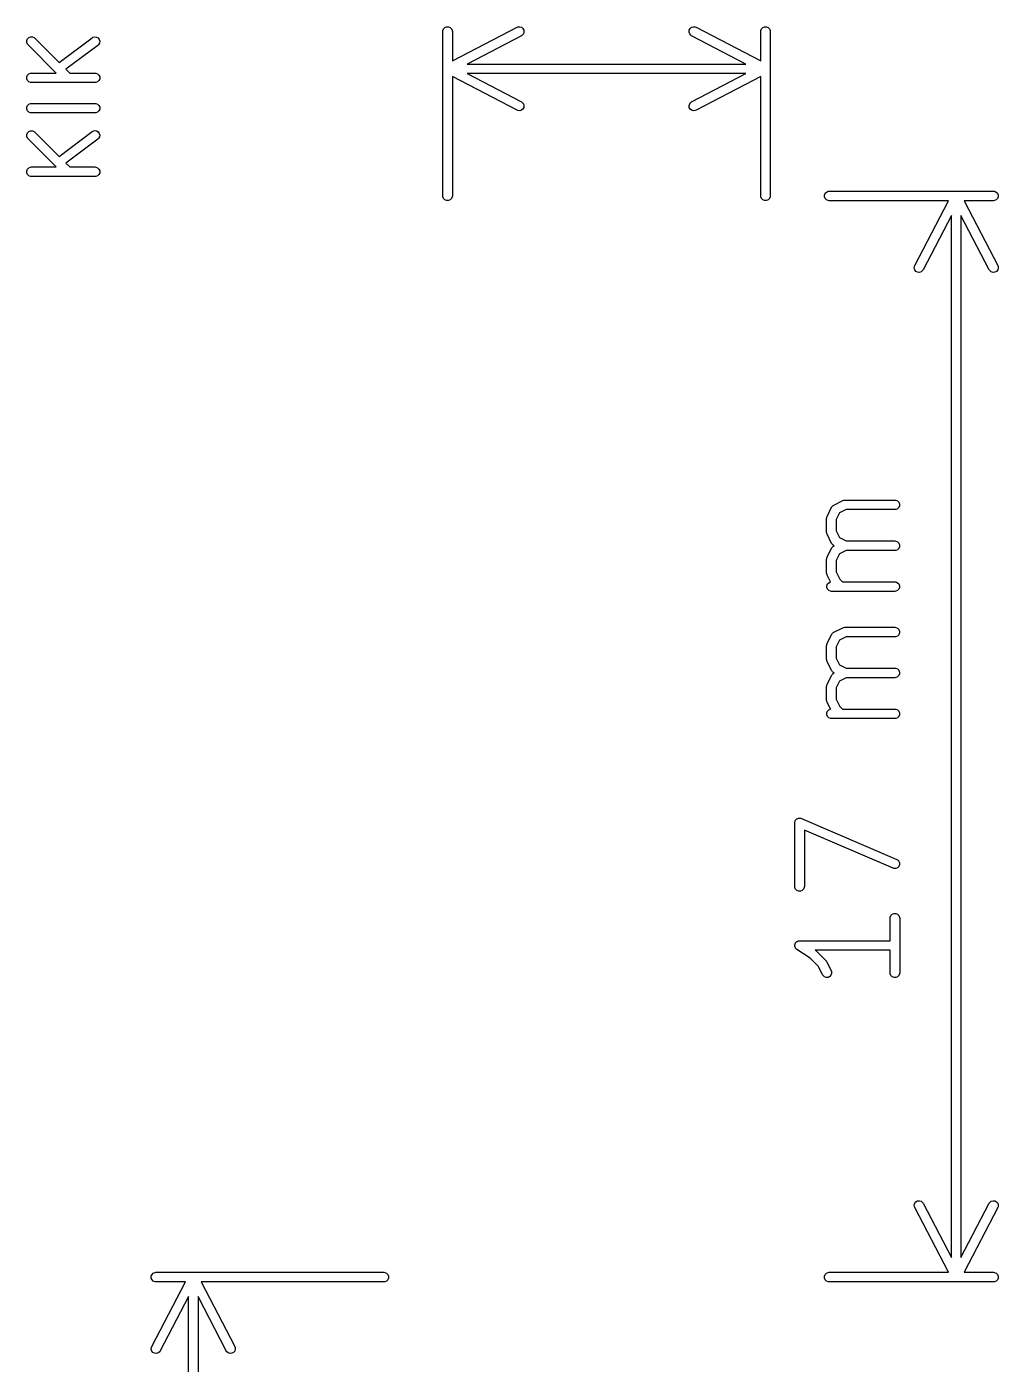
# Model space of a CAD drawing. Header units: inches. Extents: x 1.65 to 4.85, y -4.53 to -1.63.
# Drawn here: x 1.649 to 2.25, y -3.558 to -2.73 of the extents above; entities that cross this region are included whole.
import ezdxf

# ---------------------------------------------------------------- set-up
doc = ezdxf.new("R2010")
doc.units = ezdxf.units.IN
doc.header["$MEASUREMENT"] = 0
doc.layers.add('BLACK', color=250, linetype='CONTINUOUS')

msp = doc.modelspace()

# ---------------------------------------------------------------- linework, layer by layer
at = {"layer": 'BLACK', "linetype": 'CONTINUOUS'}
for p, q in [((1.9065, -2.73282), (1.90655, -2.73224)), ((1.90655, -2.73224), (1.90699, -2.73118)), ((1.90699, -2.73118), (1.90781, -2.73036)), ((1.90781, -2.73036), (1.90887, -2.72992)), ((1.90887, -2.72992), (1.91002, -2.72992)), ((1.91002, -2.72992), (1.91109, -2.73036)), ((1.91109, -2.73036), (1.9119, -2.73118)), ((1.9119, -2.73118), (1.91234, -2.73224)), ((1.91234, -2.73224), (1.9124, -2.73282)), ((1.9124, -2.75104), (1.95244, -2.7302)), ((1.95244, -2.7302), (1.95297, -2.72998)), ((1.95297, -2.72998), (1.95412, -2.72988)), ((1.95412, -2.72988), (1.95522, -2.73023)), ((1.95522, -2.73023), (1.9561, -2.73097)), ((1.9561, -2.73097), (1.95663, -2.73199)), ((1.95663, -2.73199), (1.95673, -2.73314)), ((2.05901, -2.73314), (2.05911, -2.73199)), ((2.05911, -2.73199), (2.05965, -2.73097)), ((2.05965, -2.73097), (2.06053, -2.73023)), ((2.06053, -2.73023), (2.06163, -2.72988)), ((2.06163, -2.72988), (2.06277, -2.72998)), ((2.06277, -2.72998), (2.06331, -2.7302)), ((2.06331, -2.7302), (2.10335, -2.75104)), ((2.10335, -2.73282), (2.1034, -2.73224)), ((2.1034, -2.73224), (2.10384, -2.73118)), ((2.10384, -2.73118), (2.10466, -2.73036)), ((2.10466, -2.73036), (2.10572, -2.72992)), ((2.10572, -2.72992), (2.10688, -2.72992)), ((2.10688, -2.72992), (2.10794, -2.73036)), ((2.10794, -2.73036), (2.10875, -2.73118)), ((2.10875, -2.73118), (2.1092, -2.73224)), ((2.1092, -2.73224), (2.10925, -2.73282)), ((1.64887, -2.73846), (1.64931, -2.73739)), ((1.64887, -2.73961), (1.64887, -2.73846)), ((1.64931, -2.74067), (1.64887, -2.73961)), ((1.64931, -2.73739), (1.65012, -2.73658)), ((1.64968, -2.74112), (1.64931, -2.74067)), ((1.65012, -2.73658), (1.65119, -2.73614)), ((1.65119, -2.73614), (1.65234, -2.73614)), ((1.65234, -2.73614), (1.65341, -2.73658)), ((1.65341, -2.73658), (1.65385, -2.73694)), ((1.65385, -2.73694), (1.66891, -2.75201)), ((1.66891, -2.75201), (1.68936, -2.73667)), ((1.68936, -2.73667), (1.68986, -2.73637)), ((1.68986, -2.73637), (1.69097, -2.73608)), ((1.69097, -2.73608), (1.69211, -2.73625)), ((1.69211, -2.73625), (1.69311, -2.73683)), ((1.69311, -2.73683), (1.6938, -2.73776)), ((1.69392, -2.74001), (1.69333, -2.741)), ((1.6938, -2.73776), (1.69408, -2.73887)), ((1.69408, -2.73887), (1.69392, -2.74001)), ((1.9065, -2.83465), (1.9065, -2.73282)), ((1.9124, -2.73282), (1.9124, -2.75104)), ((1.95516, -2.73544), (1.92152, -2.75295)), ((1.95565, -2.73512), (1.95516, -2.73544)), ((1.95639, -2.73424), (1.95565, -2.73512)), ((1.95673, -2.73314), (1.95639, -2.73424)), ((2.05936, -2.73424), (2.05901, -2.73314)), ((2.0601, -2.73512), (2.05936, -2.73424)), ((2.06059, -2.73544), (2.0601, -2.73512)), ((2.09423, -2.75295), (2.06059, -2.73544)), ((2.10335, -2.75104), (2.10335, -2.73282)), ((2.10925, -2.73282), (2.10925, -2.83465)), ((1.66713, -2.75858), (1.64968, -2.74112)), ((1.69291, -2.74139), (1.67313, -2.75622)), ((1.69333, -2.741), (1.69291, -2.74139)), ((1.67313, -2.75622), (1.67548, -2.75858)), ((1.92152, -2.75295), (2.09423, -2.75295)), ((1.64887, -2.76095), (1.64931, -2.75989)), ((1.64887, -2.76211), (1.64887, -2.76095)), ((1.64931, -2.76317), (1.64887, -2.76211)), ((1.64931, -2.75989), (1.65012, -2.75907)), ((1.65012, -2.76398), (1.64931, -2.76317)), ((1.65012, -2.75907), (1.65119, -2.75863)), ((1.65119, -2.76443), (1.65012, -2.76398)), ((1.65119, -2.75863), (1.65176, -2.75858)), ((1.65176, -2.76448), (1.65119, -2.76443)), ((1.65176, -2.75858), (1.66713, -2.75858)), ((1.69113, -2.76448), (1.65176, -2.76448)), ((1.67548, -2.75858), (1.69113, -2.75858)), ((1.69113, -2.75858), (1.69171, -2.75863)), ((1.69171, -2.76443), (1.69113, -2.76448)), ((1.69171, -2.75863), (1.69278, -2.75907)), ((1.69278, -2.76398), (1.69171, -2.76443)), ((1.69278, -2.75907), (1.69359, -2.75989)), ((1.69359, -2.76317), (1.69278, -2.76398)), ((1.69359, -2.75989), (1.69403, -2.76095)), ((1.69403, -2.76211), (1.69359, -2.76317)), ((1.69403, -2.76095), (1.69403, -2.76211)), ((1.95244, -2.78161), (1.9124, -2.76077)), ((1.9124, -2.76077), (1.9124, -2.83465)), ((2.09423, -2.75886), (1.92152, -2.75886)), ((1.92152, -2.75886), (1.95516, -2.77637)), ((2.06059, -2.77637), (2.09423, -2.75886)), ((2.10335, -2.76077), (2.06331, -2.78161)), ((2.10335, -2.83465), (2.10335, -2.76077)), ((1.64887, -2.7797), (1.64931, -2.77864)), ((1.64887, -2.78085), (1.64887, -2.7797)), ((1.64931, -2.78192), (1.64887, -2.78085)), ((1.64931, -2.77864), (1.65012, -2.77782)), ((1.65012, -2.78273), (1.64931, -2.78192)), ((1.65012, -2.77782), (1.65119, -2.77738)), ((1.65119, -2.77738), (1.65176, -2.77732)), ((1.65176, -2.77732), (1.69113, -2.77732)), ((1.69113, -2.77732), (1.69171, -2.77738)), ((1.69171, -2.77738), (1.69278, -2.77782)), ((1.69278, -2.77782), (1.69359, -2.77864)), ((1.69359, -2.78192), (1.69278, -2.78273)), ((1.69359, -2.77864), (1.69403, -2.7797)), ((1.69403, -2.78085), (1.69359, -2.78192)), ((1.69403, -2.7797), (1.69403, -2.78085)), ((1.95297, -2.78183), (1.95244, -2.78161)), ((1.95412, -2.78193), (1.95297, -2.78183)), ((1.95522, -2.78158), (1.95412, -2.78193)), ((1.95516, -2.77637), (1.95565, -2.77669)), ((1.9561, -2.78084), (1.95522, -2.78158)), ((1.95565, -2.77669), (1.95639, -2.77757)), ((1.95663, -2.77982), (1.9561, -2.78084)), ((1.95639, -2.77757), (1.95673, -2.77867)), ((1.95673, -2.77867), (1.95663, -2.77982)), ((2.05901, -2.77867), (2.05936, -2.77757)), ((2.05911, -2.77982), (2.05901, -2.77867)), ((2.05965, -2.78084), (2.05911, -2.77982)), ((2.05936, -2.77757), (2.0601, -2.77669)), ((2.06053, -2.78158), (2.05965, -2.78084)), ((2.0601, -2.77669), (2.06059, -2.77637)), ((2.06163, -2.78193), (2.06053, -2.78158)), ((2.06277, -2.78183), (2.06163, -2.78193)), ((2.06331, -2.78161), (2.06277, -2.78183)), ((1.65119, -2.78317), (1.65012, -2.78273)), ((1.65176, -2.78323), (1.65119, -2.78317)), ((1.69113, -2.78323), (1.65176, -2.78323)), ((1.69171, -2.78317), (1.69113, -2.78323)), ((1.69278, -2.78273), (1.69171, -2.78317)), ((1.64887, -2.79657), (1.64931, -2.79551)), ((1.64887, -2.79773), (1.64887, -2.79657)), ((1.64931, -2.79879), (1.64887, -2.79773)), ((1.64931, -2.79551), (1.65012, -2.7947)), ((1.65012, -2.7947), (1.65119, -2.79425)), ((1.65119, -2.79425), (1.65234, -2.79425)), ((1.65234, -2.79425), (1.65341, -2.7947)), ((1.65341, -2.7947), (1.65385, -2.79506)), ((1.65385, -2.79506), (1.66891, -2.81012)), ((1.66891, -2.81012), (1.68936, -2.79479)), ((1.68936, -2.79479), (1.68986, -2.79449)), ((1.68986, -2.79449), (1.69097, -2.7942)), ((1.69097, -2.7942), (1.69211, -2.79436)), ((1.69211, -2.79436), (1.69311, -2.79495)), ((1.69311, -2.79495), (1.6938, -2.79587)), ((1.69392, -2.79813), (1.69333, -2.79912)), ((1.6938, -2.79587), (1.69408, -2.79699)), ((1.69408, -2.79699), (1.69392, -2.79813)), ((1.64968, -2.79924), (1.64931, -2.79879)), ((1.66713, -2.81669), (1.64968, -2.79924)), ((1.69291, -2.79951), (1.67313, -2.81434)), ((1.69333, -2.79912), (1.69291, -2.79951)), ((1.67313, -2.81434), (1.67548, -2.81669)), ((1.64887, -2.81907), (1.64931, -2.81801)), ((1.64887, -2.82022), (1.64887, -2.81907)), ((1.64931, -2.82129), (1.64887, -2.82022)), ((1.64931, -2.81801), (1.65012, -2.81719)), ((1.65012, -2.8221), (1.64931, -2.82129)), ((1.65012, -2.81719), (1.65119, -2.81675)), ((1.65119, -2.82254), (1.65012, -2.8221)), ((1.65119, -2.81675), (1.65176, -2.81669)), ((1.65176, -2.8226), (1.65119, -2.82254)), ((1.65176, -2.81669), (1.66713, -2.81669)), ((1.69113, -2.8226), (1.65176, -2.8226)), ((1.67548, -2.81669), (1.69113, -2.81669)), ((1.69113, -2.81669), (1.69171, -2.81675)), ((1.69171, -2.82254), (1.69113, -2.8226)), ((1.69171, -2.81675), (1.69278, -2.81719)), ((1.69278, -2.8221), (1.69171, -2.82254)), ((1.69278, -2.81719), (1.69359, -2.81801)), ((1.69359, -2.82129), (1.69278, -2.8221)), ((1.69359, -2.81801), (1.69403, -2.81907)), ((1.69403, -2.82022), (1.69359, -2.82129)), ((1.69403, -2.81907), (1.69403, -2.82022)), ((2.14403, -2.83219), (2.14509, -2.83175)), ((2.14509, -2.83175), (2.14567, -2.83169)), ((2.14567, -2.83169), (2.2475, -2.83169)), ((2.2475, -2.83169), (2.24807, -2.83175)), ((2.24807, -2.83175), (2.24914, -2.83219)), ((1.90655, -2.83522), (1.9065, -2.83465)), ((1.90699, -2.83629), (1.90655, -2.83522)), ((1.90781, -2.8371), (1.90699, -2.83629)), ((1.90887, -2.83754), (1.90781, -2.8371)), ((1.91002, -2.83754), (1.90887, -2.83754)), ((1.91109, -2.8371), (1.91002, -2.83754)), ((1.9119, -2.83629), (1.91109, -2.8371)), ((1.91234, -2.83522), (1.9119, -2.83629)), ((1.9124, -2.83465), (1.91234, -2.83522)), ((2.1034, -2.83522), (2.10335, -2.83465)), ((2.10384, -2.83629), (2.1034, -2.83522)), ((2.10466, -2.8371), (2.10384, -2.83629)), ((2.10572, -2.83754), (2.10466, -2.8371)), ((2.10688, -2.83754), (2.10572, -2.83754)), ((2.10794, -2.8371), (2.10688, -2.83754)), ((2.10875, -2.83629), (2.10794, -2.8371)), ((2.1092, -2.83522), (2.10875, -2.83629)), ((2.10925, -2.83465), (2.1092, -2.83522)), ((2.14277, -2.83407), (2.14321, -2.83301)), ((2.14277, -2.83522), (2.14277, -2.83407)), ((2.14321, -2.83629), (2.14277, -2.83522)), ((2.14321, -2.83301), (2.14403, -2.83219)), ((2.14403, -2.8371), (2.14321, -2.83629)), ((2.14509, -2.83754), (2.14403, -2.8371)), ((2.14567, -2.8376), (2.14509, -2.83754)), ((2.21954, -2.8376), (2.14567, -2.8376)), ((2.1987, -2.87763), (2.21954, -2.8376)), ((2.2475, -2.8376), (2.22928, -2.8376)), ((2.22928, -2.8376), (2.25012, -2.87763)), ((2.24807, -2.83754), (2.2475, -2.8376)), ((2.24914, -2.8371), (2.24807, -2.83754)), ((2.24914, -2.83219), (2.24995, -2.83301)), ((2.24995, -2.83629), (2.24914, -2.8371)), ((2.24995, -2.83301), (2.25039, -2.83407)), ((2.25039, -2.83522), (2.24995, -2.83629)), ((2.25039, -2.83407), (2.25039, -2.83522)), ((2.22146, -2.84671), (2.20394, -2.88036)), ((2.22146, -3.49187), (2.22146, -2.84671)), ((2.24488, -2.88036), (2.22736, -2.84671)), ((2.22736, -2.84671), (2.22736, -3.49187)), ((2.19839, -2.87932), (2.19849, -2.87817)), ((2.19873, -2.88042), (2.19839, -2.87932)), ((2.19849, -2.87817), (2.1987, -2.87763)), ((2.19947, -2.8813), (2.19873, -2.88042)), ((2.2005, -2.88183), (2.19947, -2.8813)), ((2.20362, -2.88084), (2.20274, -2.88158)), ((2.20394, -2.88036), (2.20362, -2.88084)), ((2.24519, -2.88084), (2.24488, -2.88036)), ((2.24608, -2.88158), (2.24519, -2.88084)), ((2.24935, -2.8813), (2.24832, -2.88183)), ((2.25009, -2.88042), (2.24935, -2.8813)), ((2.25043, -2.87932), (2.25009, -2.88042)), ((2.25012, -2.87763), (2.25033, -2.87817)), ((2.25033, -2.87817), (2.25043, -2.87932)), ((2.20164, -2.88193), (2.2005, -2.88183)), ((2.20274, -2.88158), (2.20164, -2.88193)), ((2.24718, -2.88193), (2.24608, -2.88158)), ((2.24832, -2.88183), (2.24718, -2.88193)), ((2.14445, -3.03299), (2.14726, -3.02736)), ((2.14726, -3.02736), (2.14732, -3.02727)), ((2.14732, -3.02727), (2.14734, -3.02722)), ((2.14734, -3.02722), (2.14739, -3.02717)), ((2.14739, -3.02717), (2.14757, -3.02687)), ((2.14757, -3.02687), (2.14785, -3.02663)), ((2.14785, -3.02663), (2.14809, -3.02635)), ((2.14809, -3.02635), (2.14838, -3.02617)), ((2.14838, -3.02617), (2.14844, -3.02612)), ((2.14844, -3.02612), (2.14849, -3.0261)), ((2.14849, -3.0261), (2.14858, -3.02604)), ((2.14858, -3.02604), (2.15421, -3.02323)), ((2.15623, -3.02882), (2.1521, -3.03088)), ((2.15421, -3.02323), (2.15475, -3.02302)), ((2.15475, -3.02302), (2.15485, -3.02302)), ((2.15485, -3.02302), (2.15495, -3.02298)), ((2.15495, -3.02298), (2.15553, -3.02292)), ((2.15553, -3.02292), (2.18646, -3.02292)), ((2.18646, -3.02882), (2.15623, -3.02882)), ((2.18646, -3.02292), (2.18704, -3.02298)), ((2.18704, -3.02877), (2.18646, -3.02882)), ((2.18704, -3.02298), (2.1881, -3.02342)), ((2.1881, -3.02833), (2.18704, -3.02877)), ((2.1881, -3.02342), (2.18892, -3.02423)), ((2.18892, -3.02751), (2.1881, -3.02833)), ((2.18892, -3.02423), (2.18936, -3.0253)), ((2.18936, -3.02645), (2.18892, -3.02751)), ((2.18936, -3.0253), (2.18936, -3.02645)), ((2.14414, -3.03431), (2.1442, -3.03373)), ((2.14414, -3.04274), (2.14414, -3.03431)), ((2.1442, -3.03373), (2.14424, -3.03363)), ((2.14424, -3.03353), (2.14445, -3.03299)), ((2.14424, -3.03363), (2.14424, -3.03353)), ((2.1521, -3.03088), (2.15004, -3.03501)), ((2.15004, -3.03501), (2.15004, -3.04205)), ((2.1442, -3.04332), (2.14414, -3.04274)), ((2.14424, -3.04342), (2.1442, -3.04332)), ((2.14424, -3.04352), (2.14424, -3.04342)), ((2.14445, -3.04407), (2.14424, -3.04352)), ((2.14726, -3.04969), (2.14445, -3.04407)), ((2.15004, -3.04205), (2.1521, -3.04617)), ((2.1521, -3.04617), (2.15623, -3.04823)), ((2.14445, -3.0583), (2.14726, -3.05267)), ((2.14732, -3.04979), (2.14726, -3.04969)), ((2.14726, -3.05267), (2.14732, -3.05258)), ((2.14734, -3.04983), (2.14732, -3.04979)), ((2.14732, -3.05258), (2.14734, -3.05253)), ((2.14739, -3.04989), (2.14734, -3.04983)), ((2.14734, -3.05253), (2.14739, -3.05247)), ((2.14757, -3.05018), (2.14739, -3.04989)), ((2.14739, -3.05247), (2.14757, -3.05218)), ((2.14785, -3.05042), (2.14757, -3.05018)), ((2.14757, -3.05218), (2.14785, -3.05194)), ((2.14809, -3.0507), (2.14785, -3.05042)), ((2.14785, -3.05194), (2.14809, -3.05166)), ((2.14838, -3.05089), (2.14809, -3.0507)), ((2.14809, -3.05166), (2.14838, -3.05148)), ((2.14844, -3.05093), (2.14838, -3.05089)), ((2.14838, -3.05148), (2.14844, -3.05143)), ((2.14849, -3.05095), (2.14844, -3.05093)), ((2.14844, -3.05143), (2.14849, -3.05141)), ((2.14858, -3.05101), (2.14849, -3.05095)), ((2.14849, -3.05141), (2.14858, -3.05135)), ((2.14893, -3.05118), (2.14858, -3.05101)), ((2.14858, -3.05135), (2.14893, -3.05118)), ((2.15623, -3.05413), (2.1521, -3.05619)), ((2.15623, -3.04823), (2.18646, -3.04823)), ((2.18646, -3.05413), (2.15623, -3.05413)), ((2.18646, -3.04823), (2.18704, -3.04829)), ((2.18704, -3.05408), (2.18646, -3.05413)), ((2.18704, -3.04829), (2.1881, -3.04873)), ((2.1881, -3.05364), (2.18704, -3.05408)), ((2.1881, -3.04873), (2.18892, -3.04954)), ((2.18892, -3.05282), (2.1881, -3.05364)), ((2.18892, -3.04954), (2.18936, -3.05061)), ((2.18936, -3.05176), (2.18892, -3.05282)), ((2.18936, -3.05061), (2.18936, -3.05176)), ((2.14414, -3.05962), (2.1442, -3.05904)), ((2.14414, -3.06805), (2.14414, -3.05962)), ((2.1442, -3.05904), (2.14424, -3.05894)), ((2.14424, -3.05884), (2.14445, -3.0583)), ((2.14424, -3.05894), (2.14424, -3.05884)), ((2.1521, -3.05619), (2.15004, -3.06031)), ((2.15004, -3.06031), (2.15004, -3.06736)), ((2.1442, -3.06863), (2.14414, -3.06805)), ((2.14424, -3.06873), (2.1442, -3.06863)), ((2.14424, -3.06883), (2.14424, -3.06873)), ((2.14445, -3.06937), (2.14424, -3.06883)), ((2.14656, -3.07359), (2.14445, -3.06937)), ((2.15004, -3.06736), (2.15233, -3.07193)), ((2.1442, -3.07591), (2.14464, -3.07485)), ((2.1442, -3.07707), (2.1442, -3.07591)), ((2.14464, -3.07813), (2.1442, -3.07707)), ((2.14464, -3.07485), (2.14545, -3.07404)), ((2.14545, -3.07895), (2.14464, -3.07813)), ((2.14545, -3.07404), (2.14652, -3.07359)), ((2.14652, -3.07939), (2.14545, -3.07895)), ((2.14652, -3.07359), (2.14656, -3.07359)), ((2.14709, -3.07944), (2.14652, -3.07939)), ((2.18646, -3.07944), (2.14709, -3.07944)), ((2.15233, -3.07193), (2.15394, -3.07354)), ((2.15394, -3.07354), (2.18646, -3.07354)), ((2.18646, -3.07354), (2.18704, -3.07359)), ((2.18704, -3.07939), (2.18646, -3.07944)), ((2.18704, -3.07359), (2.1881, -3.07404)), ((2.1881, -3.07895), (2.18704, -3.07939)), ((2.1881, -3.07404), (2.18892, -3.07485)), ((2.18892, -3.07813), (2.1881, -3.07895)), ((2.18892, -3.07485), (2.18936, -3.07591)), ((2.18936, -3.07707), (2.18892, -3.07813)), ((2.18936, -3.07591), (2.18936, -3.07707)), ((2.14809, -3.10509), (2.14838, -3.10491)), ((2.14838, -3.10491), (2.14844, -3.10486)), ((2.14844, -3.10486), (2.14849, -3.10484)), ((2.14849, -3.10484), (2.14858, -3.10478)), ((2.14858, -3.10478), (2.15421, -3.10197)), ((2.15421, -3.10197), (2.15475, -3.10176)), ((2.15475, -3.10176), (2.15485, -3.10176)), ((2.15485, -3.10176), (2.15495, -3.10172)), ((2.15495, -3.10172), (2.15553, -3.10166)), ((2.15553, -3.10166), (2.18646, -3.10166)), ((2.18646, -3.10166), (2.18704, -3.10172)), ((2.18704, -3.10172), (2.1881, -3.10216)), ((2.1881, -3.10216), (2.18892, -3.10297)), ((2.18892, -3.10297), (2.18936, -3.10404)), ((2.18936, -3.10404), (2.18936, -3.10519)), ((2.14414, -3.11305), (2.1442, -3.11247)), ((2.14414, -3.12148), (2.14414, -3.11305)), ((2.1442, -3.11247), (2.14424, -3.11237)), ((2.14424, -3.11227), (2.14445, -3.11173)), ((2.14424, -3.11237), (2.14424, -3.11227)), ((2.14445, -3.11173), (2.14726, -3.1061)), ((2.14726, -3.1061), (2.14732, -3.10601)), ((2.14732, -3.10601), (2.14734, -3.10596)), ((2.14734, -3.10596), (2.14739, -3.10591)), ((2.14739, -3.10591), (2.14757, -3.10561)), ((2.14757, -3.10561), (2.14785, -3.10537)), ((2.14785, -3.10537), (2.14809, -3.10509)), ((2.1521, -3.10962), (2.15004, -3.11375)), ((2.15623, -3.10756), (2.1521, -3.10962)), ((2.18646, -3.10756), (2.15623, -3.10756)), ((2.18704, -3.10751), (2.18646, -3.10756)), ((2.1881, -3.10707), (2.18704, -3.10751)), ((2.18892, -3.10625), (2.1881, -3.10707)), ((2.18936, -3.10519), (2.18892, -3.10625)), ((2.1442, -3.12206), (2.14414, -3.12148)), ((2.15004, -3.11375), (2.15004, -3.12079)), ((2.15004, -3.12079), (2.1521, -3.12491)), ((2.14424, -3.12216), (2.1442, -3.12206)), ((2.14424, -3.12226), (2.14424, -3.12216)), ((2.14445, -3.12281), (2.14424, -3.12226)), ((2.14726, -3.12843), (2.14445, -3.12281)), ((2.14732, -3.12853), (2.14726, -3.12843)), ((2.14734, -3.12857), (2.14732, -3.12853)), ((2.14739, -3.12863), (2.14734, -3.12857)), ((2.14757, -3.12892), (2.14739, -3.12863)), ((2.14785, -3.12916), (2.14757, -3.12892)), ((2.14809, -3.12944), (2.14785, -3.12916)), ((2.14838, -3.12963), (2.14809, -3.12944)), ((2.14844, -3.12967), (2.14838, -3.12963)), ((2.14849, -3.12969), (2.14844, -3.12967)), ((2.14858, -3.12975), (2.14849, -3.12969)), ((2.14893, -3.12992), (2.14858, -3.12975)), ((2.1521, -3.12491), (2.15623, -3.12697)), ((2.15623, -3.12697), (2.18646, -3.12697)), ((2.18646, -3.12697), (2.18704, -3.12703)), ((2.18704, -3.12703), (2.1881, -3.12747)), ((2.1881, -3.12747), (2.18892, -3.12828)), ((2.18892, -3.12828), (2.18936, -3.12935)), ((2.18936, -3.12935), (2.18936, -3.1305)), ((2.14414, -3.13836), (2.1442, -3.13778)), ((2.1442, -3.13778), (2.14424, -3.13768)), ((2.14424, -3.13758), (2.14445, -3.13704)), ((2.14424, -3.13768), (2.14424, -3.13758)), ((2.14445, -3.13704), (2.14726, -3.13141)), ((2.14726, -3.13141), (2.14732, -3.13132)), ((2.14732, -3.13132), (2.14734, -3.13127)), ((2.14734, -3.13127), (2.14739, -3.13121)), ((2.14739, -3.13121), (2.14757, -3.13092)), ((2.14757, -3.13092), (2.14785, -3.13068)), ((2.14785, -3.13068), (2.14809, -3.1304)), ((2.14809, -3.1304), (2.14838, -3.13022)), ((2.14838, -3.13022), (2.14844, -3.13017)), ((2.14844, -3.13017), (2.14849, -3.13015)), ((2.14849, -3.13015), (2.14858, -3.13009)), ((2.14858, -3.13009), (2.14893, -3.12992)), ((2.1521, -3.13493), (2.15004, -3.13905)), ((2.15623, -3.13287), (2.1521, -3.13493)), ((2.18646, -3.13287), (2.15623, -3.13287)), ((2.18704, -3.13282), (2.18646, -3.13287)), ((2.1881, -3.13238), (2.18704, -3.13282)), ((2.18892, -3.13156), (2.1881, -3.13238)), ((2.18936, -3.1305), (2.18892, -3.13156)), ((2.14414, -3.14679), (2.14414, -3.13836)), ((2.15004, -3.13905), (2.15004, -3.1461)), ((2.15004, -3.1461), (2.15233, -3.15067)), ((2.1442, -3.14737), (2.14414, -3.14679)), ((2.14424, -3.14747), (2.1442, -3.14737)), ((2.1442, -3.15465), (2.14464, -3.15359)), ((2.1442, -3.15581), (2.1442, -3.15465)), ((2.14424, -3.14757), (2.14424, -3.14747)), ((2.14445, -3.14811), (2.14424, -3.14757)), ((2.14656, -3.15233), (2.14445, -3.14811)), ((2.14464, -3.15359), (2.14545, -3.15278)), ((2.14545, -3.15278), (2.14652, -3.15233)), ((2.14652, -3.15233), (2.14656, -3.15233)), ((2.15233, -3.15067), (2.15394, -3.15228)), ((2.15394, -3.15228), (2.18646, -3.15228)), ((2.18646, -3.15228), (2.18704, -3.15233)), ((2.18704, -3.15233), (2.1881, -3.15278)), ((2.1881, -3.15278), (2.18892, -3.15359)), ((2.18892, -3.15359), (2.18936, -3.15465)), ((2.18936, -3.15465), (2.18936, -3.15581)), ((2.14464, -3.15687), (2.1442, -3.15581)), ((2.14545, -3.15769), (2.14464, -3.15687)), ((2.14652, -3.15813), (2.14545, -3.15769)), ((2.14709, -3.15818), (2.14652, -3.15813)), ((2.18646, -3.15818), (2.14709, -3.15818)), ((2.18704, -3.15813), (2.18646, -3.15818)), ((2.1881, -3.15769), (2.18704, -3.15813)), ((2.18892, -3.15687), (2.1881, -3.15769)), ((2.18936, -3.15581), (2.18892, -3.15687)), ((2.12497, -3.22105), (2.12537, -3.22066)), ((2.12537, -3.22066), (2.12577, -3.22027)), ((2.12577, -3.22027), (2.12578, -3.22026)), ((2.12578, -3.22026), (2.1258, -3.22025)), ((2.1258, -3.22025), (2.12632, -3.22004)), ((2.12632, -3.22004), (2.12683, -3.21983)), ((2.12683, -3.21983), (2.12685, -3.21983)), ((2.12685, -3.21983), (2.12687, -3.21982)), ((2.12687, -3.21982), (2.12742, -3.21983)), ((2.12742, -3.21983), (2.12798, -3.21983)), ((2.12798, -3.21983), (2.128, -3.21983)), ((2.128, -3.21983), (2.12802, -3.21983)), ((2.12802, -3.21983), (2.12857, -3.22001)), ((2.12857, -3.22001), (2.18762, -3.24532)), ((2.12445, -3.22272), (2.12451, -3.22215)), ((2.12445, -3.26209), (2.12445, -3.22272)), ((2.12451, -3.22215), (2.12452, -3.22213)), ((2.12452, -3.22211), (2.12474, -3.2216)), ((2.12452, -3.22213), (2.12452, -3.22211)), ((2.12474, -3.2216), (2.12495, -3.22108)), ((2.12495, -3.22108), (2.12496, -3.22107)), ((2.12496, -3.22107), (2.12497, -3.22105)), ((2.1853, -3.25075), (2.13036, -3.2272)), ((2.13036, -3.2272), (2.13036, -3.26209)), ((2.18762, -3.24532), (2.18813, -3.2456)), ((2.18813, -3.2456), (2.18894, -3.24642)), ((2.18585, -3.25092), (2.1853, -3.25075)), ((2.187, -3.25093), (2.18585, -3.25092)), ((2.18807, -3.25051), (2.187, -3.25093)), ((2.1889, -3.2497), (2.18807, -3.25051)), ((2.18935, -3.24864), (2.1889, -3.2497)), ((2.18894, -3.24642), (2.18936, -3.24749)), ((2.18936, -3.24749), (2.18935, -3.24864)), ((2.12451, -3.26267), (2.12445, -3.26209)), ((2.13036, -3.26209), (2.1303, -3.26267)), ((2.12495, -3.26373), (2.12451, -3.26267)), ((2.12577, -3.26455), (2.12495, -3.26373)), ((2.12683, -3.26499), (2.12577, -3.26455)), ((2.12798, -3.26499), (2.12683, -3.26499)), ((2.12905, -3.26455), (2.12798, -3.26499)), ((2.12986, -3.26373), (2.12905, -3.26455)), ((2.1303, -3.26267), (2.12986, -3.26373)), ((2.18482, -3.27932), (2.18589, -3.27888)), ((2.18589, -3.27888), (2.18704, -3.27888)), ((2.18704, -3.27888), (2.1881, -3.27932)), ((2.18351, -3.28178), (2.18357, -3.2812)), ((2.18351, -3.2957), (2.18351, -3.28178)), ((2.18357, -3.2812), (2.18401, -3.28014)), ((2.18401, -3.28014), (2.18482, -3.27932)), ((2.1881, -3.27932), (2.18892, -3.28014)), ((2.18892, -3.28014), (2.18936, -3.2812)), ((2.18936, -3.2812), (2.18941, -3.28178)), ((2.18941, -3.28178), (2.18941, -3.31552)), ((2.12445, -3.29865), (2.12451, -3.29837)), ((2.12451, -3.29894), (2.12445, -3.29865)), ((2.12451, -3.29807), (2.12462, -3.29781)), ((2.12451, -3.29837), (2.12451, -3.29807)), ((2.12451, -3.29923), (2.12451, -3.29894)), ((2.12462, -3.2995), (2.12451, -3.29923)), ((2.12462, -3.29781), (2.12468, -3.29752)), ((2.12468, -3.29978), (2.12462, -3.2995)), ((2.12468, -3.29752), (2.12484, -3.29728)), ((2.12484, -3.30002), (2.12468, -3.29978)), ((2.12484, -3.29728), (2.12495, -3.29701)), ((2.12495, -3.30029), (2.12484, -3.30002)), ((2.12495, -3.29701), (2.12516, -3.29681)), ((2.12516, -3.3005), (2.12495, -3.30029)), ((2.12516, -3.29681), (2.12532, -3.29656)), ((2.12532, -3.30074), (2.12516, -3.3005)), ((2.12532, -3.29656), (2.12556, -3.2964)), ((2.12576, -3.3011), (2.12532, -3.30074)), ((2.12556, -3.2964), (2.12577, -3.29619)), ((2.12577, -3.30111), (2.12576, -3.3011)), ((2.12577, -3.29619), (2.12603, -3.29608)), ((2.13396, -3.30657), (2.12577, -3.30111)), ((2.12577, -3.30111), (2.12577, -3.30111)), ((2.12577, -3.30111), (2.12577, -3.30111)), ((2.12603, -3.29608), (2.12627, -3.29592)), ((2.12627, -3.29592), (2.12656, -3.29587)), ((2.12656, -3.29587), (2.12683, -3.29575)), ((2.12683, -3.29575), (2.1274, -3.2957)), ((2.1274, -3.2957), (2.1274, -3.2957)), ((2.1274, -3.2957), (2.1274, -3.2957)), ((2.1274, -3.2957), (2.12741, -3.2957)), ((2.12741, -3.2957), (2.18351, -3.2957)), ((2.18351, -3.3016), (2.13716, -3.3016)), ((2.13716, -3.3016), (2.13748, -3.30182)), ((2.13748, -3.30182), (2.13748, -3.30182)), ((2.13748, -3.30182), (2.13748, -3.30182)), ((2.13748, -3.30182), (2.1377, -3.302)), ((2.1377, -3.302), (2.13793, -3.30218)), ((2.13793, -3.30218), (2.13793, -3.30219)), ((2.13793, -3.30219), (2.13793, -3.30219)), ((2.13793, -3.30219), (2.14356, -3.30781)), ((2.18351, -3.31552), (2.18351, -3.3016)), ((2.13904, -3.31165), (2.13396, -3.30657)), ((2.14164, -3.31684), (2.13904, -3.31165)), ((2.14356, -3.30781), (2.14374, -3.30804)), ((2.14374, -3.30804), (2.1438, -3.30809)), ((2.1438, -3.30809), (2.14386, -3.30818)), ((2.14386, -3.30818), (2.14392, -3.30826)), ((2.14392, -3.30826), (2.14395, -3.30833)), ((2.14395, -3.30833), (2.14411, -3.30858)), ((2.14411, -3.30858), (2.14692, -3.3142)), ((2.14195, -3.31733), (2.14164, -3.31684)), ((2.14282, -3.31809), (2.14195, -3.31733)), ((2.14391, -3.31845), (2.14282, -3.31809)), ((2.14506, -3.31837), (2.14391, -3.31845)), ((2.14609, -3.31786), (2.14506, -3.31837)), ((2.14684, -3.31699), (2.14609, -3.31786)), ((2.14721, -3.31589), (2.14684, -3.31699)), ((2.14692, -3.3142), (2.14713, -3.31474)), ((2.14713, -3.31474), (2.14721, -3.31589)), ((2.18357, -3.3161), (2.18351, -3.31552)), ((2.18401, -3.31716), (2.18357, -3.3161)), ((2.18482, -3.31798), (2.18401, -3.31716)), ((2.18589, -3.31842), (2.18482, -3.31798)), ((2.18704, -3.31842), (2.18589, -3.31842)), ((2.1881, -3.31798), (2.18704, -3.31842)), ((2.18892, -3.31716), (2.1881, -3.31798)), ((2.18936, -3.3161), (2.18892, -3.31716)), ((2.18941, -3.31552), (2.18936, -3.3161)), ((2.19839, -3.45926), (2.19873, -3.45817)), ((2.19849, -3.46041), (2.19839, -3.45926)), ((2.1987, -3.46095), (2.19849, -3.46041)), ((2.21954, -3.50098), (2.1987, -3.46095)), ((2.19873, -3.45817), (2.19947, -3.45728)), ((2.19947, -3.45728), (2.2005, -3.45675)), ((2.2005, -3.45675), (2.20164, -3.45665)), ((2.20164, -3.45665), (2.20274, -3.457)), ((2.20274, -3.457), (2.20362, -3.45774)), ((2.20362, -3.45774), (2.20394, -3.45822)), ((2.20394, -3.45822), (2.22146, -3.49187)), ((2.22736, -3.49187), (2.24488, -3.45822)), ((2.25012, -3.46095), (2.22928, -3.50098)), ((2.24488, -3.45822), (2.24519, -3.45774)), ((2.24519, -3.45774), (2.24608, -3.457)), ((2.24608, -3.457), (2.24718, -3.45665)), ((2.24718, -3.45665), (2.24832, -3.45675)), ((2.24832, -3.45675), (2.24935, -3.45728)), ((2.24935, -3.45728), (2.25009, -3.45817)), ((2.25009, -3.45817), (2.25043, -3.45926)), ((2.25033, -3.46041), (2.25012, -3.46095)), ((2.25043, -3.45926), (2.25033, -3.46041)), ((1.72599, -3.50336), (1.72643, -3.5023)), ((1.72643, -3.5023), (1.72724, -3.50148)), ((1.72724, -3.50148), (1.72831, -3.50104)), ((1.72831, -3.50104), (1.72888, -3.50098)), ((1.72888, -3.50098), (1.87008, -3.50098)), ((1.87008, -3.50098), (1.87065, -3.50104)), ((1.87065, -3.50104), (1.87172, -3.50148)), ((1.87172, -3.50148), (1.87253, -3.5023)), ((1.87253, -3.5023), (1.87297, -3.50336)), ((2.14277, -3.50336), (2.14321, -3.5023)), ((2.14321, -3.5023), (2.14403, -3.50148)), ((2.14403, -3.50148), (2.14509, -3.50104)), ((2.14509, -3.50104), (2.14567, -3.50098)), ((2.14567, -3.50098), (2.21954, -3.50098)), ((2.22928, -3.50098), (2.2475, -3.50098)), ((2.2475, -3.50098), (2.24807, -3.50104)), ((2.24807, -3.50104), (2.24914, -3.50148)), ((2.24914, -3.50148), (2.24995, -3.5023)), ((2.24995, -3.5023), (2.25039, -3.50336)), ((1.72599, -3.50451), (1.72599, -3.50336)), ((1.72643, -3.50558), (1.72599, -3.50451)), ((1.72626, -3.54692), (1.7471, -3.50689)), ((1.72724, -3.50639), (1.72643, -3.50558)), ((1.72831, -3.50683), (1.72724, -3.50639)), ((1.72888, -3.50689), (1.72831, -3.50683)), ((1.7471, -3.50689), (1.72888, -3.50689)), ((1.87008, -3.50689), (1.75683, -3.50689)), ((1.75683, -3.50689), (1.77768, -3.54692)), ((1.87065, -3.50683), (1.87008, -3.50689)), ((1.87172, -3.50639), (1.87065, -3.50683)), ((1.87253, -3.50558), (1.87172, -3.50639)), ((1.87297, -3.50451), (1.87253, -3.50558)), ((1.87297, -3.50336), (1.87297, -3.50451)), ((2.14277, -3.50451), (2.14277, -3.50336)), ((2.14321, -3.50558), (2.14277, -3.50451)), ((2.14403, -3.50639), (2.14321, -3.50558)), ((2.14509, -3.50683), (2.14403, -3.50639)), ((2.14567, -3.50689), (2.14509, -3.50683)), ((2.2475, -3.50689), (2.14567, -3.50689)), ((2.24807, -3.50683), (2.2475, -3.50689)), ((2.24914, -3.50639), (2.24807, -3.50683)), ((2.24995, -3.50558), (2.24914, -3.50639)), ((2.25039, -3.50451), (2.24995, -3.50558)), ((2.25039, -3.50336), (2.25039, -3.50451)), ((1.74902, -3.516), (1.7315, -3.54965)), ((1.74902, -4.25959), (1.74902, -3.516)), ((1.77244, -3.54965), (1.75492, -3.516)), ((1.75492, -3.516), (1.75492, -4.25959)), ((1.72595, -3.54861), (1.72605, -3.54746)), ((1.72629, -3.54971), (1.72595, -3.54861)), ((1.72605, -3.54746), (1.72626, -3.54692)), ((1.72703, -3.55059), (1.72629, -3.54971)), ((1.72805, -3.55112), (1.72703, -3.55059)), ((1.7292, -3.55122), (1.72805, -3.55112)), ((1.7303, -3.55088), (1.7292, -3.55122)), ((1.73118, -3.55014), (1.7303, -3.55088)), ((1.7315, -3.54965), (1.73118, -3.55014)), ((1.77275, -3.55014), (1.77244, -3.54965)), ((1.77364, -3.55088), (1.77275, -3.55014)), ((1.77473, -3.55122), (1.77364, -3.55088)), ((1.77588, -3.55112), (1.77473, -3.55122)), ((1.7769, -3.55059), (1.77588, -3.55112)), ((1.77764, -3.54971), (1.7769, -3.55059)), ((1.77799, -3.54861), (1.77764, -3.54971)), ((1.77768, -3.54692), (1.77789, -3.54746)), ((1.77789, -3.54746), (1.77799, -3.54861))]:
    msp.add_line(p, q, dxfattribs=at)

doc.saveas('drawing.dxf')
